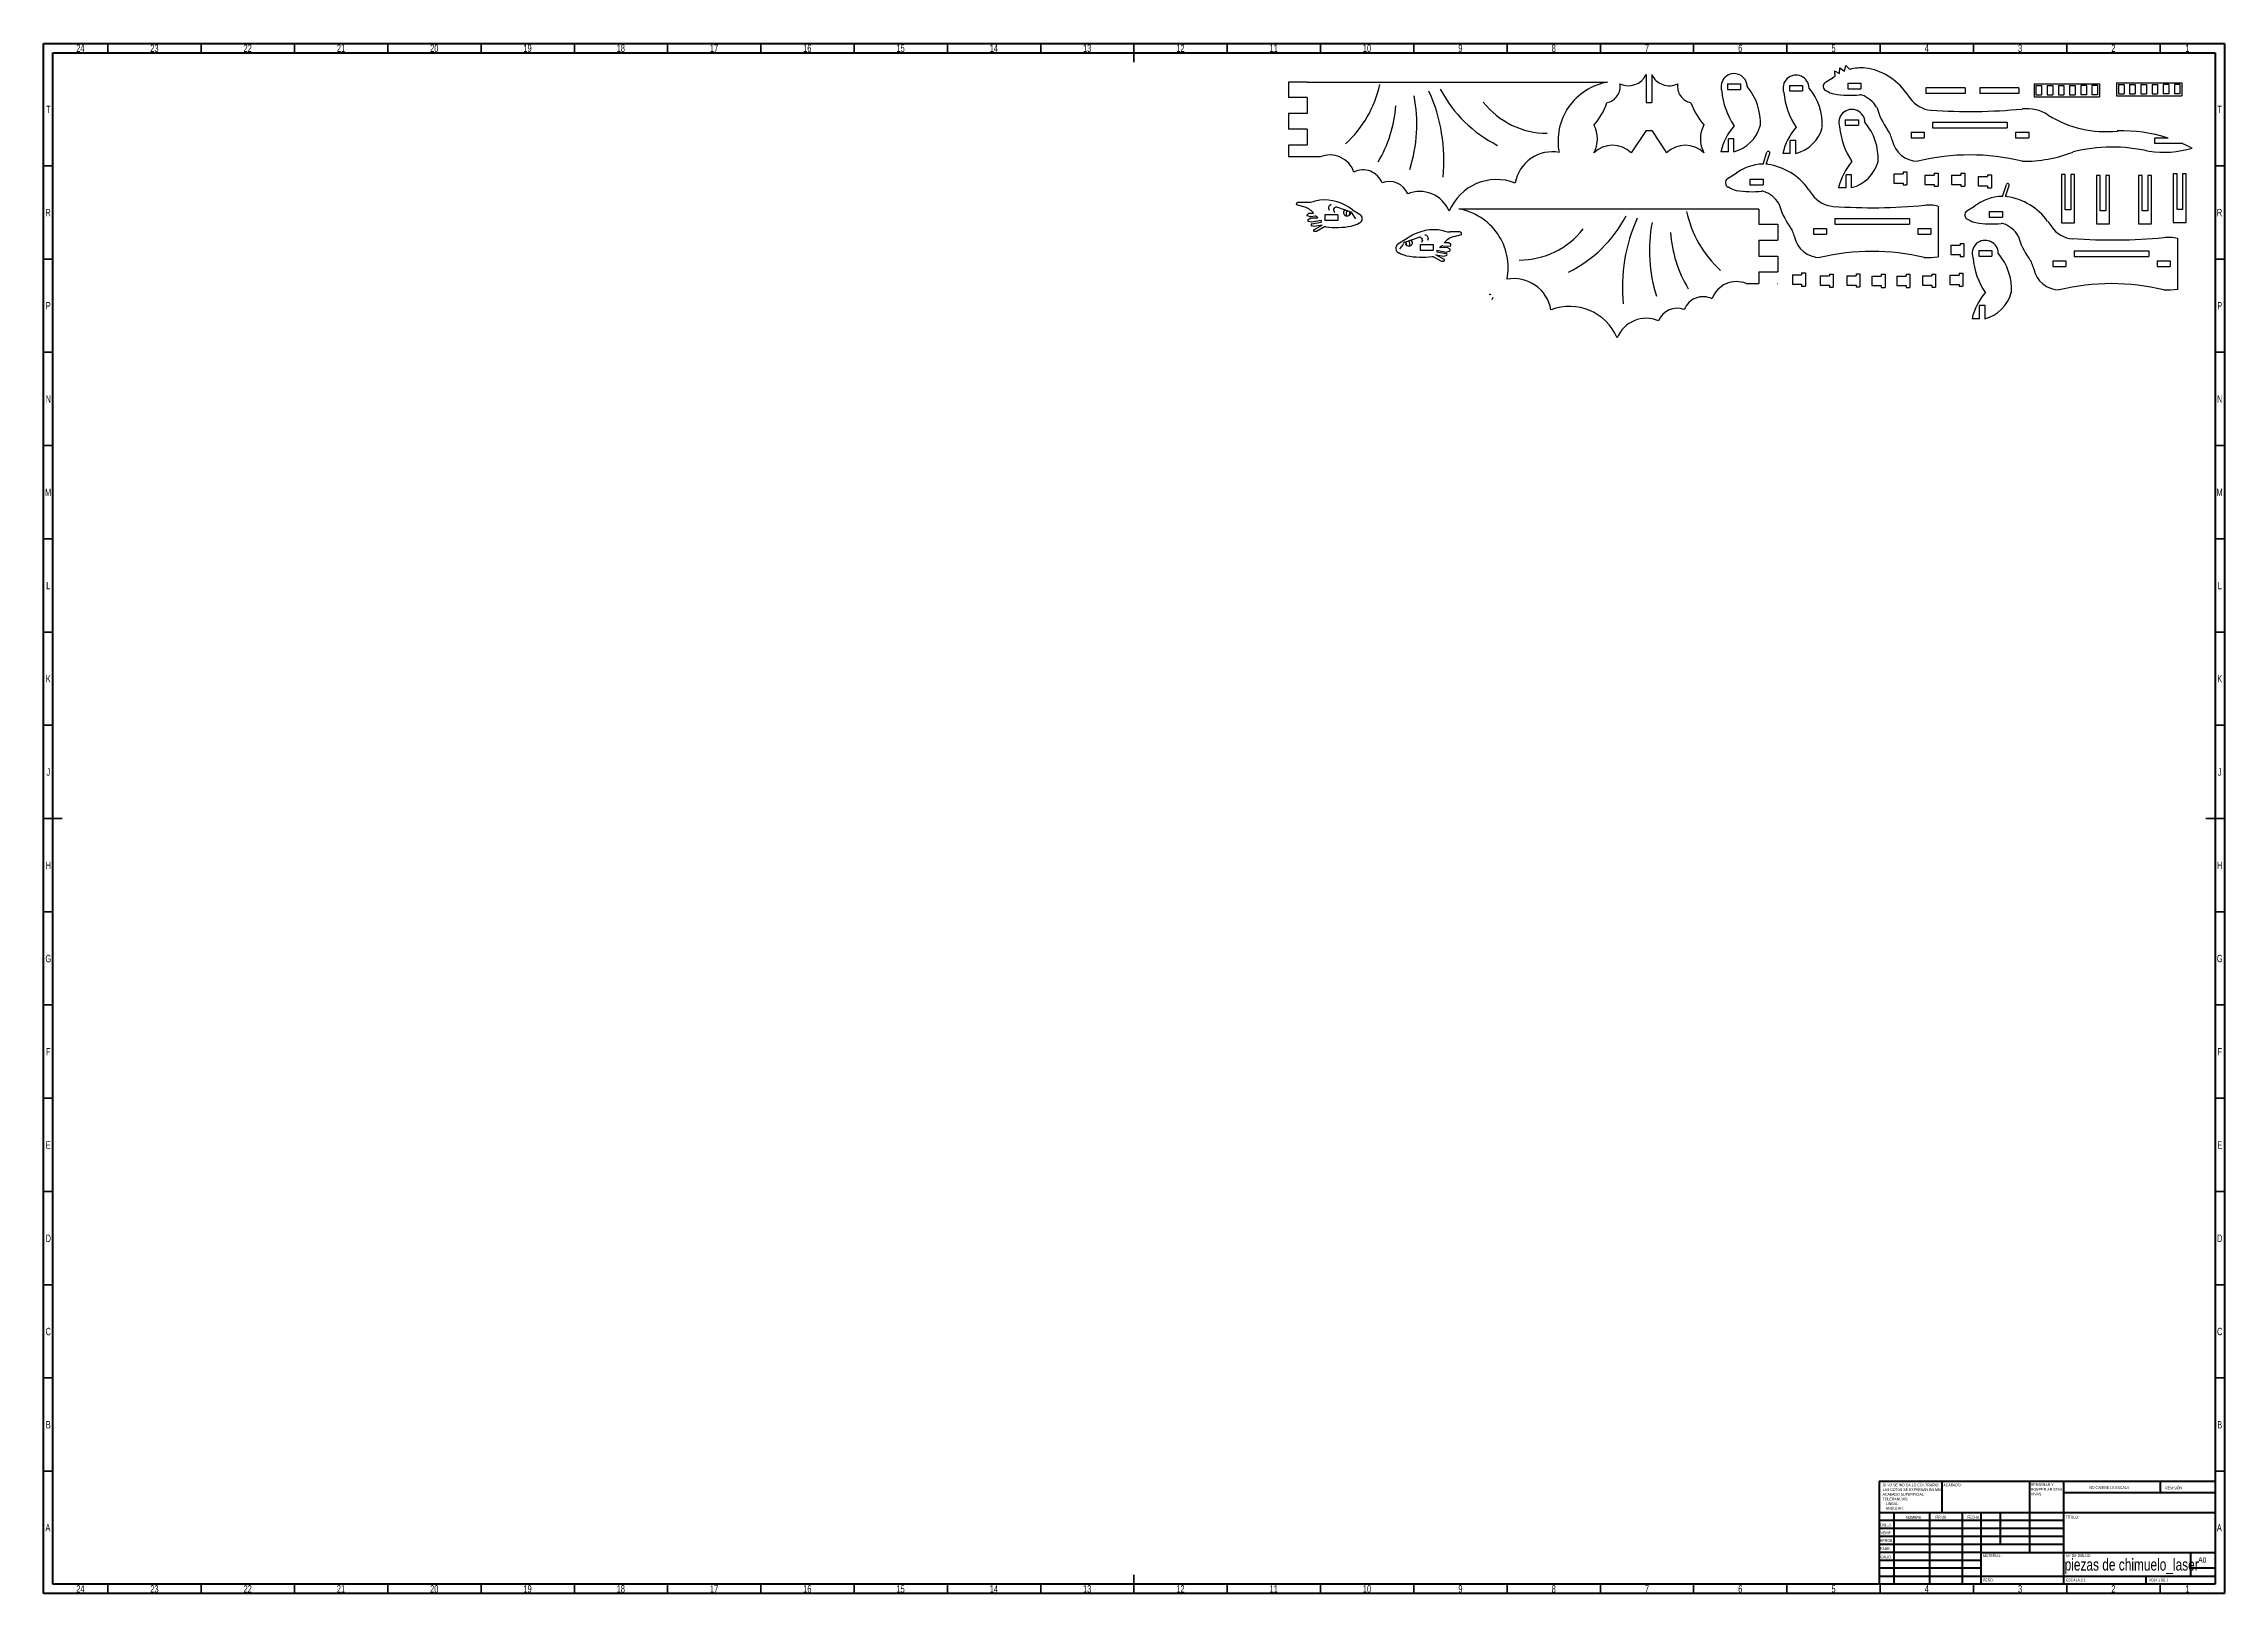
# Model space of a CAD drawing. Header units: millimetres. Extents: x 15 to 1184, y 5 to 836.
import ezdxf

# ---------------------------------------------------------------- set-up
doc = ezdxf.new("R2010")
doc.units = ezdxf.units.MM
doc.styles.add('SLDTEXTSTYLE0', font='TXT', dxfattribs={"width": 0.75})
doc.styles.add('SLDTEXTSTYLE1', font='TXT', dxfattribs={"width": 0.681818})

# ---------------------------------------------------------------- blocks, each defined once
blk = doc.blocks.new('SW_NOTE_0')
at = {"color": 0, "linetype": 'Continuous', "lineweight": 0, "char_height": 1.5, "attachment_point": 1, "style": 'SLDTEXTSTYLE0'}
for s, insert in [('SI NO SE INDICA LO CONTRARIO:', (0, 1.9)), ('ACABADO SUPERFICIAL:', (0, -3.1)), ('TOLERANCIAS:', (0, -5.6)), ('LAS COTAS SE EXPRESAN EN MM', (0, -0.6)), ('ANGULAR:', (1.7, -10.6)), ('LINEAL:', (1.7, -8.1))]:
    blk.add_mtext(s, dxfattribs=dict(at, insert=insert))
blk = doc.blocks.new('SW_NOTE_0_1')
at = {"color": 0, "linetype": 'Continuous', "lineweight": 0, "char_height": 1.5, "attachment_point": 1, "style": 'SLDTEXTSTYLE0'}
for s, insert in [('REBARBAR Y', (0, 1.9)), ('VIVAS', (0, -3.1)), ('ROMPER ARISTAS', (0, -0.6))]:
    blk.add_mtext(s, dxfattribs=dict(at, insert=insert))

msp = doc.modelspace()

# ---------------------------------------------------------------- linework, layer by layer
at = {"color": 7, "linetype": 'Continuous', "lineweight": 70}
for p, q in [((15, 5), (15, 836)), ((15, 836), (1184, 836)), ((20, 10), (20, 831)), ((20, 831), (1179, 831)), ((1179, 831), (1179, 10)), ((1184, 836), (1184, 5)), ((1184, 5), (15, 5)), ((1179, 10), (20, 10))]:
    msp.add_line(p, q, dxfattribs=at)
at = {"color": 7, "linetype": 'Continuous', "lineweight": 35}
for p, q in [((49.5, 831), (49.5, 836)), ((99.5, 831), (99.5, 836)), ((149.5, 831), (149.5, 836)), ((199.5, 831), (199.5, 836)), ((249.5, 831), (249.5, 836)), ((299.5, 831), (299.5, 836)), ((349.5, 831), (349.5, 836)), ((399.5, 831), (399.5, 836)), ((449.5, 831), (449.5, 836)), ((499.5, 831), (499.5, 836)), ((549.5, 831), (549.5, 836)), ((599.5, 836), (599.5, 826)), ((599.5, 831), (599.5, 836)), ((649.5, 831), (649.5, 836)), ((699.5, 831), (699.5, 836)), ((749.5, 831), (749.5, 836)), ((799.5, 831), (799.5, 836)), ((849.5, 831), (849.5, 836)), ((899.5, 831), (899.5, 836)), ((949.5, 831), (949.5, 836)), ((999.5, 831), (999.5, 836)), ((1049.5, 831), (1049.5, 836)), ((1099.5, 831), (1099.5, 836)), ((1149.5, 831), (1149.5, 836)), ((20, 770.5), (15, 770.5)), ((1179, 770.5), (1184, 770.5)), ((20, 720.5), (15, 720.5)), ((1179, 720.5), (1184, 720.5)), ((20, 670.5), (15, 670.5)), ((1179, 670.5), (1184, 670.5)), ((20, 620.5), (15, 620.5)), ((1179, 620.5), (1184, 620.5)), ((20, 570.5), (15, 570.5)), ((1179, 570.5), (1184, 570.5)), ((20, 520.5), (15, 520.5)), ((1179, 520.5), (1184, 520.5)), ((20, 470.5), (15, 470.5)), ((1179, 470.5), (1184, 470.5)), ((15, 420.5), (25, 420.5)), ((20, 420.5), (15, 420.5)), ((1184, 420.5), (1174, 420.5)), ((1179, 420.5), (1184, 420.5)), ((20, 370.5), (15, 370.5)), ((1179, 370.5), (1184, 370.5)), ((20, 320.5), (15, 320.5)), ((1179, 320.5), (1184, 320.5)), ((20, 270.5), (15, 270.5)), ((1179, 270.5), (1184, 270.5)), ((20, 220.5), (15, 220.5)), ((1179, 220.5), (1184, 220.5)), ((20, 170.5), (15, 170.5)), ((1179, 170.5), (1184, 170.5)), ((20, 120.5), (15, 120.5)), ((1179, 120.5), (1184, 120.5)), ((20, 70.5), (15, 70.5)), ((1179, 70.5), (1184, 70.5)), ((599.5, 5), (599.5, 15)), ((49.5, 10), (49.5, 5)), ((99.5, 10), (99.5, 5)), ((149.5, 10), (149.5, 5)), ((199.5, 10), (199.5, 5)), ((249.5, 10), (249.5, 5)), ((299.5, 10), (299.5, 5)), ((349.5, 10), (349.5, 5)), ((399.5, 10), (399.5, 5)), ((449.5, 10), (449.5, 5)), ((499.5, 10), (499.5, 5)), ((549.5, 10), (549.5, 5)), ((599.5, 10), (599.5, 5)), ((649.5, 10), (649.5, 5)), ((699.5, 10), (699.5, 5)), ((749.5, 10), (749.5, 5)), ((799.5, 10), (799.5, 5)), ((849.5, 10), (849.5, 5)), ((899.5, 10), (899.5, 5)), ((949.5, 10), (949.5, 5)), ((999.5, 10), (999.5, 5)), ((1049.5, 10), (1049.5, 5)), ((1099.5, 10), (1099.5, 5)), ((1149.5, 10), (1149.5, 5))]:
    msp.add_line(p, q, dxfattribs=at)
at = {"color": 7, "linetype": 'Continuous', "lineweight": 25}
for p, q in [((874, 819.4), (874, 804.4)), ((877, 819.4), (877, 804.4)), ((975, 821.4), (975.1, 818.4)), ((975, 821.4), (977.6, 820)), ((977.6, 820), (977.9, 823)), ((977.9, 823), (980.3, 821.3)), ((980.3, 821.3), (981, 824.2)), ((981, 824.2), (983.2, 822.2)), ((917.7, 814.4), (924.7, 814.4)), ((917.7, 814.4), (917.7, 811.4)), ((917.7, 811.4), (924.7, 811.4)), ((924.7, 814.4), (924.7, 811.4)), ((950.9, 813.6), (957.9, 813.6)), ((950.9, 813.6), (950.9, 810.6)), ((950.9, 810.6), (957.9, 810.6)), ((957.9, 813.6), (957.9, 810.6)), ((974.2, 817.7), (970.1, 815.2)), ((982.1, 814.8), (989.1, 814.8)), ((982.1, 814.8), (982.1, 811.8)), ((982.1, 811.8), (989.1, 811.8)), ((989.1, 814.8), (989.1, 811.8)), ((1013.3, 809.8), (1015.6, 806.6)), ((1045, 812.2), (1024, 812.2)), ((1024, 812.2), (1024, 809.2)), ((1045, 809.2), (1024, 809.2)), ((1045, 812.2), (1045, 809.2)), ((1073.9, 812.3), (1052.9, 812.3)), ((1052.9, 812.3), (1052.9, 809.3)), ((1073.9, 809.3), (1052.9, 809.3)), ((1073.9, 812.3), (1073.9, 809.3)), ((1082, 814.5), (1082, 807.5)), ((1082, 814.5), (1117, 814.5)), ((1082, 807.5), (1117, 807.5)), ((1083, 813.5), (1083, 808.5)), ((1083, 813.5), (1086, 813.5)), ((1083, 808.5), (1086, 808.5)), ((1086, 813.5), (1086, 808.5)), ((1089, 813.6), (1089, 808.5)), ((1089, 813.6), (1092, 813.6)), ((1089, 808.5), (1092, 808.5)), ((1092, 813.6), (1092, 808.5)), ((1095, 813.6), (1095, 808.5)), ((1095, 813.6), (1098, 813.6)), ((1095, 808.5), (1098, 808.5)), ((1098, 813.6), (1098, 808.5)), ((1101, 813.6), (1101, 808.5)), ((1101, 813.6), (1104, 813.6)), ((1101, 808.5), (1104, 808.5)), ((1104, 813.6), (1104, 808.5)), ((1110, 813.5), (1107, 813.5)), ((1107, 813.5), (1107, 808.5)), ((1110, 808.5), (1107, 808.5)), ((1110, 813.5), (1110, 808.5)), ((1113, 813.5), (1113, 808.5)), ((1116, 813.5), (1113, 813.5)), ((1116, 808.5), (1113, 808.5)), ((1116, 813.5), (1116, 808.5)), ((1117, 814.5), (1117, 807.5)), ((1126.2, 815), (1126.2, 808)), ((1126.2, 815), (1161.2, 815)), ((1126.2, 808), (1161.2, 808)), ((1127.2, 814), (1127.2, 809)), ((1127.2, 814), (1130.2, 814)), ((1127.2, 809), (1130.2, 809)), ((1130.2, 814), (1130.2, 809)), ((1133.2, 814.1), (1133.2, 809)), ((1133.2, 814.1), (1136.2, 814.1)), ((1133.2, 809), (1136.2, 809)), ((1136.2, 814.1), (1136.2, 809)), ((1139.2, 814.1), (1139.2, 809)), ((1139.2, 814.1), (1142.2, 814.1)), ((1139.2, 809), (1142.2, 809)), ((1142.2, 814.1), (1142.2, 809)), ((1145.2, 814.1), (1145.2, 809)), ((1145.2, 814.1), (1148.2, 814.1)), ((1145.2, 809), (1148.2, 809)), ((1148.2, 814.1), (1148.2, 809)), ((1154.2, 814), (1151.2, 814)), ((1151.2, 814), (1151.2, 809)), ((1154.2, 809), (1151.2, 809)), ((1154.2, 814), (1154.2, 809)), ((1157.2, 814), (1157.2, 809)), ((1160.2, 814), (1157.2, 814)), ((1160.2, 809), (1157.2, 809)), ((1160.2, 814), (1160.2, 809)), ((1161.2, 815), (1161.2, 808)), ((874, 804.4), (877, 804.4)), ((980.8, 795.2), (987.8, 795.2)), ((980.8, 795.2), (980.8, 792.2)), ((987.8, 795.2), (987.8, 792.2)), ((874, 789.4), (866, 777.4)), ((874, 789.4), (877, 789.4)), ((877, 789.4), (885, 777.4)), ((921.1, 784.9), (918.1, 784.9)), ((918.1, 777.9), (918.1, 784.9)), ((921.1, 777.9), (921.1, 784.9)), ((954.3, 784.1), (951.3, 784.1)), ((951.3, 777.1), (951.3, 784.1)), ((954.3, 777.1), (954.3, 784.1)), ((980.8, 792.2), (987.8, 792.2)), ((1016.1, 788.5), (1023.1, 788.5)), ((1016.1, 788.5), (1016.1, 785.5)), ((1016.1, 785.5), (1023.1, 785.5)), ((1023.1, 788.5), (1023.1, 785.5)), ((1027.6, 793.8), (1067.6, 793.8)), ((1027.6, 793.8), (1027.6, 790.8)), ((1027.6, 790.8), (1067.6, 790.8)), ((1067.6, 793.8), (1067.6, 790.8)), ((1072.1, 788.5), (1079.1, 788.5)), ((1072.1, 788.5), (1072.1, 785.5)), ((1072.1, 785.5), (1079.1, 785.5)), ((1079.1, 788.5), (1079.1, 785.5)), ((1146.7, 785.4), (1153.8, 785.4)), ((1146.7, 782.4), (1146.7, 785.4)), ((918.1, 777.9), (914.1, 777.9)), ((936.7, 771.3), (938.8, 777.8)), ((938.3, 771.3), (940.3, 777.3)), ((951.3, 777.1), (947.3, 777.1)), ((1161.7, 782.4), (1146.7, 782.4)), ((921.8, 766), (917.6, 763.5)), ((929.7, 763.3), (936.7, 763.3)), ((929.7, 763.3), (929.7, 760.3)), ((929.7, 760.3), (936.7, 760.3)), ((936.7, 763.3), (936.7, 760.3)), ((984.2, 765.7), (981.2, 765.7)), ((981.2, 758.7), (981.2, 765.7)), ((984.2, 758.7), (984.2, 765.7)), ((1006.8, 766.2), (1006.8, 761.2)), ((1006.8, 766.2), (1011.8, 766.2)), ((1006.8, 761.2), (1011.8, 761.2)), ((1011.8, 767.2), (1011.8, 766.2)), ((1011.8, 767.2), (1013.8, 767.2)), ((1011.8, 761.2), (1011.8, 760.2)), ((1011.8, 760.2), (1013.8, 760.2)), ((1013.8, 767.2), (1013.8, 760.2)), ((1023.5, 765.5), (1023.5, 760.5)), ((1023.5, 765.5), (1028.5, 765.5)), ((1023.5, 760.5), (1028.5, 760.5)), ((1028.5, 766.5), (1028.5, 765.5)), ((1028.5, 766.5), (1030.5, 766.5)), ((1028.5, 760.5), (1028.5, 759.5)), ((1030.5, 766.5), (1030.5, 759.5)), ((1037.8, 765.5), (1037.8, 760.5)), ((1037.8, 765.5), (1042.8, 765.5)), ((1037.8, 760.5), (1042.8, 760.5)), ((1042.8, 766.5), (1042.8, 765.5)), ((1042.8, 766.5), (1044.8, 766.5)), ((1042.8, 760.5), (1042.8, 759.5)), ((1044.8, 766.5), (1044.8, 759.5)), ((1052.1, 764.7), (1052.1, 759.7)), ((1052.1, 764.7), (1057.1, 764.7)), ((1057.1, 765.7), (1057.1, 764.7)), ((1057.1, 765.7), (1059.1, 765.7)), ((1059.1, 765.7), (1059.1, 758.7)), ((1065, 754), (1067.2, 760.5)), ((1066.6, 754), (1068.6, 760)), ((1098.7, 765.9), (1096.7, 765.9)), ((1096.7, 765.9), (1096.7, 739.9)), ((1098.7, 746.9), (1098.7, 765.9)), ((1101.7, 765.9), (1101.7, 746.9)), ((1103.7, 765.9), (1101.7, 765.9)), ((1103.7, 739.9), (1103.7, 765.9)), ((1117.4, 765.3), (1115.4, 765.3)), ((1115.4, 765.3), (1115.4, 739.3)), ((1117.4, 746.3), (1117.4, 765.3)), ((1120.4, 765.3), (1120.4, 746.3)), ((1122.4, 765.3), (1120.4, 765.3)), ((1122.4, 739.3), (1122.4, 765.3)), ((1139.9, 765.3), (1137.9, 765.3)), ((1137.9, 765.3), (1137.9, 739.3)), ((1139.9, 746.3), (1139.9, 765.3)), ((1142.9, 765.3), (1142.9, 746.3)), ((1144.9, 765.3), (1142.9, 765.3)), ((1144.9, 739.3), (1144.9, 765.3)), ((1158.6, 766.1), (1156.6, 766.1)), ((1156.6, 766.1), (1156.6, 740.1)), ((1158.6, 747.1), (1158.6, 766.1)), ((1161.6, 766.1), (1161.6, 747.1)), ((1163.6, 766.1), (1161.6, 766.1)), ((1163.6, 740.1), (1163.6, 766.1)), ((686.6, 749.5), (686.5, 749.7)), ((690.5, 748.5), (686.6, 749.5)), ((687.5, 750.9), (692.8, 750.9)), ((960.9, 758), (963.1, 755)), ((981.2, 758.7), (977.2, 758.7)), ((1028.5, 759.5), (1030.5, 759.5)), ((1030.5, 748.9), (1030.5, 721.5)), ((1042.8, 759.5), (1044.8, 759.5)), ((1050.1, 748.7), (1046, 746.2)), ((1052.1, 759.7), (1057.1, 759.7)), ((1057.1, 759.7), (1057.1, 758.7)), ((1057.1, 758.7), (1059.1, 758.7)), ((692.3, 744.1), (693.3, 745.1)), ((692.3, 743.6), (692.3, 744.1)), ((694.3, 743.2), (692.3, 743.6)), ((692.8, 741.6), (694.3, 742.6)), ((692.8, 740.7), (692.8, 741.6)), ((694.8, 740.2), (692.8, 740.7)), ((693.3, 745.1), (695.8, 745.1)), ((696.6, 743.5), (694.3, 743.2)), ((694.3, 742.6), (698.1, 742.5)), ((699.8, 741.2), (694.8, 740.2)), ((694.8, 739.3), (699.8, 740.2)), ((696, 738), (694.8, 738.3)), ((695.8, 745.1), (695.5, 745.4)), ((695.9, 736.2), (700.4, 738.6)), ((700.4, 738.6), (696, 738)), ((701.6, 737.7), (697.3, 735.3)), ((698.1, 742.5), (697.5, 743.2)), ((699.8, 741.2), (699.8, 740.2)), ((701.8, 744.1), (701.8, 741.1)), ((708.8, 744.1), (701.8, 744.1)), ((708.8, 741.1), (701.8, 741.1)), ((708.8, 744.1), (708.8, 741.1)), ((716.6, 746.9), (720.7, 744.3)), ((963.7, 736.8), (970.7, 736.8)), ((963.7, 736.8), (963.7, 733.8)), ((970.7, 736.8), (970.7, 733.8)), ((975.2, 742.2), (1015.2, 742.2)), ((975.2, 742.2), (975.2, 739.2)), ((975.2, 739.2), (1015.2, 739.2)), ((1015.2, 742.2), (1015.2, 739.2)), ((1019.7, 736.8), (1026.7, 736.8)), ((1019.7, 736.8), (1019.7, 733.8)), ((1026.7, 736.8), (1026.7, 733.8)), ((1058, 746), (1065, 746)), ((1058, 746), (1058, 743)), ((1058, 743), (1065, 743)), ((1065, 746), (1065, 743)), ((1089.3, 740.7), (1091.5, 737.7)), ((1096.7, 739.9), (1103.7, 739.9)), ((1101.7, 746.9), (1098.7, 746.9)), ((1115.4, 739.3), (1122.4, 739.3)), ((1120.4, 746.3), (1117.4, 746.3)), ((1137.9, 739.3), (1144.9, 739.3)), ((1142.9, 746.3), (1139.9, 746.3)), ((1156.6, 740.1), (1163.6, 740.1)), ((1161.6, 747.1), (1158.6, 747.1)), ((697.3, 735.3), (696.2, 735.3)), ((745, 730.9), (740.9, 728.4)), ((752.9, 728.2), (752.9, 725.2)), ((752.9, 728.2), (759.9, 728.2)), ((752.9, 725.2), (759.9, 725.2)), ((759.9, 728.2), (759.9, 725.2)), ((761.9, 725.3), (766.9, 724.2)), ((761.9, 725.3), (761.9, 724.2)), ((763.5, 726.5), (764.2, 727.3)), ((767.3, 726.7), (763.5, 726.5)), ((765.1, 727.6), (767.3, 727.3)), ((765.9, 729.2), (766.1, 729.5)), ((768.3, 729.2), (765.9, 729.2)), ((767.3, 727.3), (769.3, 727.6)), ((768.9, 725.7), (767.3, 726.7)), ((769.3, 728.2), (768.3, 729.2)), ((774.1, 735), (768.9, 735)), ((768.9, 724.8), (768.9, 725.7)), ((769.3, 727.6), (769.3, 728.2)), ((771.1, 732.5), (775.1, 733.6)), ((775.1, 733.6), (775.1, 733.8)), ((963.7, 733.8), (970.7, 733.8)), ((1019.7, 733.8), (1026.7, 733.8)), ((1037.4, 727.9), (1037.4, 722.9)), ((1037.4, 727.9), (1042.4, 727.9)), ((1042.4, 728.9), (1042.4, 727.9)), ((1042.4, 728.9), (1044.4, 728.9)), ((1044.4, 728.9), (1044.4, 721.9)), ((1052.3, 725), (1059.3, 725)), ((1052.3, 725), (1052.3, 722)), ((1059.3, 725), (1059.3, 722)), ((1103.5, 724.9), (1143.5, 724.9)), ((1103.5, 724.9), (1103.5, 721.9)), ((1143.5, 724.9), (1143.5, 721.9)), ((1158.8, 731.6), (1158.8, 704.2)), ((760, 721.7), (764.4, 719.4)), ((761.3, 722.7), (765.6, 722)), ((765.7, 720.3), (761.3, 722.7)), ((766.9, 723.3), (761.9, 724.2)), ((764.4, 719.4), (765.5, 719.4)), ((765.6, 722), (766.9, 722.4)), ((766.9, 724.2), (768.9, 724.8)), ((1037.4, 722.9), (1042.4, 722.9)), ((1042.4, 722.9), (1042.4, 721.9)), ((1042.4, 721.9), (1044.4, 721.9)), ((1052.3, 722), (1059.3, 722)), ((1092, 719.5), (1099, 719.5)), ((1092, 719.5), (1092, 716.5)), ((1092, 716.5), (1099, 716.5)), ((1099, 719.5), (1099, 716.5)), ((1103.5, 721.9), (1143.5, 721.9)), ((1148, 719.5), (1155, 719.5)), ((1148, 719.5), (1148, 716.5)), ((1148, 716.5), (1155, 716.5)), ((1155, 719.5), (1155, 716.5)), ((952.4, 712), (952.4, 707)), ((952.4, 712), (957.4, 712)), ((952.4, 707), (957.4, 707)), ((957.4, 713), (957.4, 712)), ((957.4, 713), (959.4, 713)), ((957.4, 707), (957.4, 706)), ((957.4, 706), (959.4, 706)), ((959.4, 713), (959.4, 706)), ((967.3, 711.4), (967.3, 706.4)), ((967.3, 711.4), (972.3, 711.4)), ((967.3, 706.4), (972.3, 706.4)), ((972.3, 712.4), (972.3, 711.4)), ((972.3, 712.4), (974.3, 712.4)), ((972.3, 706.4), (972.3, 705.4)), ((972.3, 705.4), (974.3, 705.4)), ((974.3, 712.4), (974.3, 705.4)), ((981.6, 711.5), (981.6, 706.5)), ((981.6, 711.5), (986.6, 711.5)), ((981.6, 706.5), (986.6, 706.5)), ((986.6, 712.5), (986.6, 711.5)), ((986.6, 712.5), (988.6, 712.5)), ((986.6, 706.5), (986.6, 705.5)), ((986.6, 705.5), (988.6, 705.5)), ((988.6, 712.5), (988.6, 705.5)), ((995.1, 711.3), (995.1, 706.3)), ((995.1, 711.3), (1000.1, 711.3)), ((995.1, 706.3), (1000.1, 706.3)), ((1000.1, 712.3), (1000.1, 711.3)), ((1000.1, 712.3), (1002.1, 712.3)), ((1000.1, 706.3), (1000.1, 705.3)), ((1000.1, 705.3), (1002.1, 705.3)), ((1002.1, 712.3), (1002.1, 705.3)), ((1008.4, 711.3), (1008.4, 706.3)), ((1008.4, 711.3), (1013.4, 711.3)), ((1008.4, 706.3), (1013.4, 706.3)), ((1013.4, 712.3), (1013.4, 711.3)), ((1013.4, 712.3), (1015.4, 712.3)), ((1013.4, 706.3), (1013.4, 705.3)), ((1013.4, 705.3), (1015.4, 705.3)), ((1015.4, 712.3), (1015.4, 705.3)), ((1022.2, 711.4), (1022.2, 706.4)), ((1022.2, 711.4), (1027.2, 711.4)), ((1022.2, 706.4), (1027.2, 706.4)), ((1027.2, 712.4), (1027.2, 711.4)), ((1027.2, 712.4), (1029.2, 712.4)), ((1027.2, 706.4), (1027.2, 705.4)), ((1027.2, 705.4), (1029.2, 705.4)), ((1029.2, 712.4), (1029.2, 705.4)), ((1036.8, 711.9), (1036.8, 706.9)), ((1036.8, 711.9), (1041.8, 711.9)), ((1036.8, 706.9), (1041.8, 706.9)), ((1041.8, 712.9), (1041.8, 711.9)), ((1041.8, 712.9), (1043.8, 712.9)), ((1041.8, 706.9), (1041.8, 705.9)), ((1041.8, 705.9), (1043.8, 705.9)), ((1043.8, 712.9), (1043.8, 705.9)), ((1055.7, 695.5), (1052.7, 695.5)), ((1052.7, 688.5), (1052.7, 695.5)), ((1055.7, 688.5), (1055.7, 695.5)), ((1052.7, 688.5), (1048.7, 688.5))]:
    msp.add_line(p, q, dxfattribs=at)
at = {"color": 7, "linetype": 'Continuous'}
for p, q in [((682.3, 815.3), (682.3, 807.1)), ((692.4, 815.3), (682.3, 815.3)), ((692.4, 807.1), (682.3, 807.1)), ((692.4, 815.3), (853.3, 815.3)), ((692.4, 807.1), (692.4, 798.6)), ((692.4, 798.6), (682.3, 798.6)), ((682.3, 798.6), (682.3, 790.1)), ((692.4, 790.1), (682.3, 790.1)), ((692.4, 790.1), (692.4, 781.6)), ((692.4, 781.6), (682.3, 781.6)), ((682.3, 781.6), (682.3, 775.3)), ((692.4, 775.3), (682.3, 775.3)), ((699.3, 775.3), (692.4, 775.3)), ((707.3, 748.2), (706.8, 747.8)), ((715.9, 745.6), (708.2, 748.3)), ((703.7, 747.8), (704.2, 746.6)), ((706.5, 746.6), (706.9, 745.4)), ((716.9, 744.2), (716.5, 745)), ((718.5, 742.1), (716.9, 744.2)), ((934.5, 747.3), (773.6, 747.3)), ((934.5, 747.3), (934.5, 739.2)), ((934.5, 739.2), (944.6, 739.2)), ((944.6, 739.2), (944.6, 730.6)), ((742, 726), (743.7, 728.1)), ((743.7, 728.1), (744, 728.9)), ((744.6, 729.5), (752.3, 732.3)), ((753.3, 732.1), (753.8, 731.7)), ((754.1, 730.6), (753.6, 729.4)), ((757.2, 731.6), (756.8, 730.4)), ((934.5, 730.6), (934.5, 722.1)), ((934.5, 730.6), (944.6, 730.6)), ((934.5, 722.1), (944.6, 722.1)), ((934.5, 713.6), (934.5, 707.3)), ((934.5, 713.6), (944.6, 713.6)), ((944.6, 722.1), (944.6, 713.6)), ((927.6, 707.3), (934.5, 707.3)), ((944.5, 707.3), (944.6, 707.3)), ((944.5, 707.3), (944.6, 707.3)), ((944.6, 707.3), (944.6, 707.3)), ((791.8, 699.8), (791.3, 698.6))]:
    msp.add_line(p, q, dxfattribs=at)
at = {"color": 7, "linetype": 'Continuous', "lineweight": 50}
for p, q in [((999, 65.2), (1179, 65.2)), ((999, 65.2), (999, 10)), ((1032.8, 48.2), (1032.8, 65.2)), ((1079.6, 65.2), (1079.6, 27)), ((1097.8, 65.2), (1097.8, 10)), ((1179, 58.9), (1097.8, 58.9)), ((1149.8, 58.9), (1149.8, 65.2)), ((1179, 48.2), (999, 48.2)), ((1006.8, 48.2), (1006.8, 10)), ((1026, 48.2), (1026, 10)), ((1043.4, 48.2), (1043.4, 10)), ((1053.6, 10), (1053.6, 48.2)), ((1064, 31.2), (1064, 48.2)), ((1097.8, 44), (999, 44)), ((1097.8, 39.8), (999, 39.8)), ((1097.8, 35.5), (999, 35.5)), ((1097.8, 31.2), (999, 31.2)), ((1053.6, 27), (999, 27)), ((1053.6, 27), (1179, 27)), ((1166, 14.2), (1166, 27)), ((1053.6, 22.7), (999, 22.7)), ((1053.6, 18.5), (999, 18.5)), ((999, 14.2), (1179, 14.2)), ((1142, 10), (1142, 14.2)), ((1179, 18.5), (1166, 18.5))]:
    msp.add_line(p, q, dxfattribs=at)
at = {"color": 7, "linetype": 'Continuous', "lineweight": 25}
for centre, radius, start, end in [((864.5, 823.9), 10.5, 244.6538, 334.6538), ((886.5, 823.9), 10.5, 205.3462, 295.3462), ((921.2, 812.9), 7, 0, 199.4712), ((954.4, 812.1), 7, 0, 199.4712), ((989.6, 798), 25, 125.491, 128.0752), ((989.6, 798), 25, 85.3519, 104.8521), ((987.2, 791.2), 32, 35.408, 82.0885), ((851.5, 812.9), 8.63, 280.008, 10.008), ((899.5, 812.9), 8.63, 169.992, 259.992), ((954.4, 814.2), 40, 185.1423, 213.8001), ((905.3, 793.6), 30, 356.7852, 40.0847), ((987.7, 813.3), 40, 185.1423, 213.8001), ((938.5, 792.8), 30, 356.7852, 40.0847), ((971.4, 813), 2.5, 121.8157, 248.0376), ((969.5, 808.4), 2.5, 60.5281, 68.0376), ((978.9, 825), 16.5, 240.5281, 255.79), ((983.2, 858.7), 50.4, 260.4122, 276.0185), ((988.8, 806), 2.5, 69.8413, 96.0185), ((984.2, 793.7), 15.7, 31.373, 69.8413), ((1027.8, 815.3), 15, 215.5098, 266.0092), ((820.6, 815.2), 34.2, 318.0349, 341.4522), ((930.5, 815.2), 34.2, 198.5478, 221.9651), ((984.3, 793.7), 7, 0, 199.4712), ((1036.7, 813.3), 40.7, 196.3185, 215.3256), ((1047.6, 1099.6), 300, 266.0092, 275.3554), ((1078.2, 780.3), 20.8, 56.7987, 97.212), ((1120.5, 847), 58.2, 237.9574, 276.0534), ((832.1, 784.9), 15.8, 331.6808, 28.3192), ((918.9, 784.9), 15.8, 151.6808, 208.3192), ((945.5, 770.7), 32.3, 138.9215, 167.089), ((915.9, 797.3), 20, 284.9095, 344.5538), ((978.8, 769.9), 32.3, 138.9215, 167.089), ((949.2, 796.4), 20, 284.9095, 344.5538), ((1017.6, 795), 40, 185.1423, 213.8001), ((968.4, 774.4), 30, 356.7852, 40.0847), ((991.2, 781.1), 15, 11.7246, 35.3256), ((1019.6, 787), 14, 191.7246, 270), ((1129.3, 709.6), 79.6, 72.0681, 91.9457), ((856, 767.4), 14.1, 45, 135), ((895, 767.4), 14.1, 45, 135), ((939.6, 777.5), 0.77, 341.268, 161.268), ((1008.7, 751.5), 32.3, 138.9215, 167.089), ((979.1, 778.1), 20, 284.9095, 344.5538), ((1047.6, 656.3), 120, 76.5066, 103.4934), ((1076.6, 845.4), 72.5, 269.2633, 291.2284), ((1123.8, 693.8), 86.7, 76.837, 104.043), ((1151.2, 830.4), 52.7, 261.7352, 287.0623), ((1129.3, 709.6), 79.6, 62.0651, 66.0277), ((919, 761.4), 2.5, 121.8157, 248.0376), ((937.2, 746.4), 25, 91.1762, 128.0752), ((937.2, 746.4), 25, 85.3484, 87.4634), ((934.8, 739.5), 32, 35.276, 82.0857), ((1067.9, 760.2), 0.77, 341.268, 161.268), ((687.5, 749.9), 1, 90, 190.1587), ((688, 738.8), 10, 41.5201, 75.4608), ((692.8, 760.9), 10, 270, 285.6308), ((704.1, 720.4), 32, 98.8548, 105.6308), ((701.2, 727.2), 25, 51.9248, 94.6481), ((917.1, 756.7), 2.5, 60.5281, 68.0376), ((926.4, 773.3), 16.5, 240.5281, 255.79), ((930.8, 807), 50.4, 260.4122, 276.0185), ((936.3, 754.4), 2.5, 69.8413, 96.0185), ((931.8, 742), 15.7, 31.8775, 69.8413), ((984.3, 761.6), 40.8, 196.1405, 215.3065), ((975.3, 763.7), 15, 215.3228, 266.0152), ((995.2, 1048), 300, 266.0152, 275.3554), ((1025.8, 728.6), 20.8, 77.0034, 97.3303), ((1065.5, 729.1), 25, 91.1762, 128.0752), ((1065.5, 729.1), 25, 85.3484, 87.4634), ((1063.1, 722.2), 32, 35.276, 82.0857), ((694.9, 738.8), 0.5, 100.1587, 255.4608), ((696.7, 742.5), 1, 42.4148, 97.9338), ((702, 735.2), 2.5, 83.9815, 98.4466), ((707.6, 787.8), 50.4, 263.9815, 279.5878), ((711.9, 754.1), 16.5, 284.21, 299.4719), ((721.3, 737.5), 2.5, 111.9624, 119.4719), ((719.4, 742.2), 2.5, 291.9624, 58.1843), ((938.8, 729.4), 15, 11.7176, 35.3065), ((1047.3, 744.1), 2.5, 121.8157, 248.0376), ((1045.4, 739.4), 2.5, 60.5281, 68.0376), ((1054.8, 756), 16.5, 240.5281, 255.79), ((1059.1, 789.7), 50.4, 260.4122, 276.0185), ((1064.7, 737.1), 2.5, 69.8413, 96.0185), ((1060.2, 724.7), 15.7, 31.8775, 69.8413), ((1103.7, 746.3), 15, 215.3228, 266.0152), ((696.2, 735.8), 0.5, 118.5365, 270), ((742.3, 726.2), 2.5, 121.8157, 248.0376), ((760.5, 711.2), 25, 85.3519, 128.0752), ((757.6, 704.5), 32, 74.3692, 81.1452), ((764.9, 726.6), 1, 82.0662, 137.5852), ((773.6, 722.9), 10, 104.5392, 138.4799), ((768.9, 745), 10, 254.3692, 270), ((774.1, 734), 1, 349.8413, 90), ((967.2, 735.3), 14, 191.7176, 270), ((1055.8, 723.5), 7, 0, 199.4712), ((1112.6, 744.3), 40.8, 196.1405, 215.3065), ((1123.5, 1030.7), 300, 266.0152, 275.3554), ((1154.2, 711.3), 20.8, 77.0034, 97.3303), ((740.4, 721.6), 2.5, 60.5281, 68.0376), ((749.7, 738.2), 16.5, 240.5281, 255.79), ((754.1, 771.9), 50.4, 260.4122, 276.0185), ((759.6, 719.2), 2.5, 81.5534, 96.0185), ((765.5, 719.9), 0.5, 270, 61.4635), ((766.8, 722.9), 0.5, 284.5392, 79.8413), ((995.2, 604.6), 120, 76.5066, 103.4934), ((1024.1, 793.8), 72.5, 269.2291, 275.0289), ((1089.1, 724.7), 40, 185.1423, 213.8001), ((1039.9, 704.1), 30, 356.7852, 40.0847), ((1067.1, 712.1), 15, 11.7176, 35.3065), ((1095.5, 718), 14, 191.7176, 270), ((1080.2, 681.2), 32.3, 138.9215, 167.089), ((1050.5, 707.8), 20, 284.9095, 344.5538), ((1123.5, 587.3), 120, 76.5066, 103.4934), ((1152.5, 776.5), 72.5, 269.2291, 275.0289)]:
    msp.add_arc(centre, radius, start, end, dxfattribs=at)
at = {"color": 7, "linetype": 'Continuous'}
for centre, radius, start, end in [((672.2, 826.9), 60.4, 312.4174, 347.6823), ((669.4, 793), 81.7, 342.552, 10.5988), ((675.6, 773.4), 90, 354.2733, 24.3358), ((825.9, 844.3), 70.3, 207.6926, 243.3864), ((858.8, 783.8), 32, 99.9042, 190.9562), ((671.6, 807.6), 68.4, 329.1437, 355.8875), ((821.1, 831.5), 43.6, 217.9824, 269.9015), ((704.5, 762.6), 13.7, 19.3619, 112.482), ((823.8, 757.8), 20.2, 79.7397, 170.0452), ((722.3, 757.4), 10.9, 21.3176, 116.6487), ((736.3, 751.4), 10.7, 21.9973, 111.0498), ((793.9, 735.4), 27.7, 68.9206, 156.9464), ((706, 747.6), 2.31, 130.8169, 174.932), ((705.1, 748.5), 1, 70.3798, 128.8859), ((707.9, 747.4), 1, 70.3798, 128.8859), ((752.8, 739.9), 16.8, 22.1181, 113.0593), ((707.4, 747), 1, 128.8859, 201.8014), ((713, 745.3), 1.28, 85.2499, 188.9522), ((713.8, 745.7), 2.12, 198.8614, 337.9284), ((715.7, 744.7), 2.56, 139.999, 204.9095), ((713.1, 745.1), 2.11, 323.5197, 21.3888), ((714.9, 745.1), 0.871, 6.521, 54.2366), ((715.3, 745.1), 0.5, 337.9284, 6.521), ((715.6, 744.7), 1, 21.8014, 70.3798), ((768.1, 715.8), 32, 349.0438, 80.0958), ((805.9, 763.5), 43.6, 270.0985, 322.0176), ((801, 776.3), 70.3, 296.6136, 332.3074), ((951.3, 705.4), 90, 155.6642, 185.7267), ((957.5, 725), 81.7, 169.4012, 197.448), ((954.7, 758.9), 60.4, 192.3177, 227.5826), ((744.9, 728.6), 1, 109.6202, 158.1986), ((746.8, 729.6), 2.12, 202.0716, 341.1386), ((747.4, 729.1), 2.11, 158.6112, 216.4803), ((744.8, 728.6), 2.56, 335.0905, 40.001), ((747.5, 729.2), 1.28, 351.0478, 94.7501), ((752.6, 731.3), 1, 51.1141, 109.6202), ((753.1, 730.9), 1, 338.1986, 51.1141), ((755.8, 732.3), 1, 51.1141, 109.6202), ((754.9, 731.4), 2.31, 5.068, 49.1831), ((955.3, 739.6), 68.4, 184.1125, 210.8563), ((790.3, 700.5), 1, 51.1141, 109.6202), ((803.1, 689.8), 20.2, 9.9548, 100.2603), ((922.4, 694.7), 13.7, 67.518, 160.6381), ((833, 667.4), 27.7, 23.0536, 111.0794), ((890.6, 683.4), 10.7, 68.9502, 158.0027), ((904.6, 689.4), 10.9, 63.3513, 158.6824), ((874.1, 671.9), 16.8, 66.9407, 157.8819)]:
    msp.add_arc(centre, radius, start, end, dxfattribs=at)

# ---------------------------------------------------------------- block references
at = {"color": 7, "linetype": 'Continuous', "lineweight": 0}
for name, p in [('SW_NOTE_0', (1000.8, 62)), ('SW_NOTE_0_1', (1080.3, 62.1))]:
    msp.add_blockref(name, p, dxfattribs=at)

# ---------------------------------------------------------------- texts
for s, insert, char_height, attachment_point, style in [('24', (34.7, 835.5), 3.97, 2, 'SLDTEXTSTYLE0'), ('23', (74.4, 835.5), 3.97, 2, 'SLDTEXTSTYLE0'), ('22', (124.4, 835.5), 3.97, 2, 'SLDTEXTSTYLE0'), ('21', (174.4, 835.5), 3.97, 2, 'SLDTEXTSTYLE0'), ('20', (224.4, 835.5), 3.97, 2, 'SLDTEXTSTYLE0'), ('19', (274.4, 835.5), 3.97, 2, 'SLDTEXTSTYLE0'), ('18', (324.4, 835.5), 3.97, 2, 'SLDTEXTSTYLE0'), ('17', (374.4, 835.5), 3.97, 2, 'SLDTEXTSTYLE0'), ('16', (424.4, 835.5), 3.97, 2, 'SLDTEXTSTYLE0'), ('15', (474.4, 835.5), 3.97, 2, 'SLDTEXTSTYLE0'), ('14', (524.4, 835.5), 3.97, 2, 'SLDTEXTSTYLE0'), ('13', (574.4, 835.5), 3.97, 2, 'SLDTEXTSTYLE0'), ('12', (624.4, 835.5), 3.97, 2, 'SLDTEXTSTYLE0'), ('11', (674.4, 835.5), 3.97, 2, 'SLDTEXTSTYLE0'), ('10', (724.4, 835.5), 3.97, 2, 'SLDTEXTSTYLE0'), ('9', (774.5, 835.5), 3.97, 2, 'SLDTEXTSTYLE0'), ('8', (824.5, 835.5), 3.97, 2, 'SLDTEXTSTYLE0'), ('7', (874.5, 835.5), 3.97, 2, 'SLDTEXTSTYLE0'), ('6', (924.5, 835.5), 3.97, 2, 'SLDTEXTSTYLE0'), ('5', (974.5, 835.5), 3.97, 2, 'SLDTEXTSTYLE0'), ('4', (1024.5, 835.5), 3.97, 2, 'SLDTEXTSTYLE0'), ('3', (1074.5, 835.5), 3.97, 2, 'SLDTEXTSTYLE0'), ('2', (1124.5, 835.5), 3.97, 2, 'SLDTEXTSTYLE0'), ('1', (1164.2, 835.5), 3.97, 2, 'SLDTEXTSTYLE0'), ('T', (17.5, 802.7), 3.97, 2, 'SLDTEXTSTYLE0'), ('T', (1181.5, 802.7), 3.97, 2, 'SLDTEXTSTYLE0'), ('R', (17.4, 747.4), 3.97, 2, 'SLDTEXTSTYLE0'), ('R', (1181.4, 747.4), 3.97, 2, 'SLDTEXTSTYLE0'), ('P', (17.5, 697.4), 3.97, 2, 'SLDTEXTSTYLE0'), ('P', (1181.5, 697.4), 3.97, 2, 'SLDTEXTSTYLE0'), ('N', (17.5, 647.4), 3.97, 2, 'SLDTEXTSTYLE0'), ('N', (1181.5, 647.4), 3.97, 2, 'SLDTEXTSTYLE0'), ('M', (17.4, 597.4), 3.97, 2, 'SLDTEXTSTYLE0'), ('M', (1181.4, 597.4), 3.97, 2, 'SLDTEXTSTYLE0'), ('L', (17.5, 547.4), 3.97, 2, 'SLDTEXTSTYLE0'), ('L', (1181.5, 547.4), 3.97, 2, 'SLDTEXTSTYLE0'), ('K', (17.5, 497.4), 3.97, 2, 'SLDTEXTSTYLE0'), ('K', (1181.5, 497.4), 3.97, 2, 'SLDTEXTSTYLE0'), ('J', (17.5, 447.4), 3.97, 2, 'SLDTEXTSTYLE0'), ('J', (1181.5, 447.4), 3.97, 2, 'SLDTEXTSTYLE0'), ('H', (17.5, 397.4), 3.97, 2, 'SLDTEXTSTYLE0'), ('H', (1181.5, 397.4), 3.97, 2, 'SLDTEXTSTYLE0'), ('G', (17.5, 347.4), 3.97, 2, 'SLDTEXTSTYLE0'), ('G', (1181.5, 347.4), 3.97, 2, 'SLDTEXTSTYLE0'), ('F', (17.5, 297.4), 3.97, 2, 'SLDTEXTSTYLE0'), ('F', (1181.5, 297.4), 3.97, 2, 'SLDTEXTSTYLE0'), ('E', (17.5, 247.4), 3.97, 2, 'SLDTEXTSTYLE0'), ('E', (1181.5, 247.4), 3.97, 2, 'SLDTEXTSTYLE0'), ('D', (17.5, 197.4), 3.97, 2, 'SLDTEXTSTYLE0'), ('D', (1181.5, 197.4), 3.97, 2, 'SLDTEXTSTYLE0'), ('C', (17.5, 147.4), 3.97, 2, 'SLDTEXTSTYLE0'), ('C', (1181.5, 147.4), 3.97, 2, 'SLDTEXTSTYLE0'), ('B', (17.5, 97.4), 3.97, 2, 'SLDTEXTSTYLE0'), ('B', (1181.5, 97.4), 3.97, 2, 'SLDTEXTSTYLE0'), ('ACABADO:', (1033.4, 63.9), 1.5, 1, 'SLDTEXTSTYLE0'), ('NO CAMBIE LA ESCALA', (1111.6, 62.5), 1.5, 1, 'SLDTEXTSTYLE0'), ('REVISIÓN', (1152.3, 62.3), 1.5, 1, 'SLDTEXTSTYLE0'), ('TÍTULO:', (1098.9, 46.6), 1.5, 1, 'SLDTEXTSTYLE0'), ('A', (17.3, 42.2), 3.97, 2, 'SLDTEXTSTYLE0'), ('DIBUJ.', (999.6, 42.4), 1.5, 1, 'SLDTEXTSTYLE0'), ('VERIF.', (999.7, 38.2), 1.5, 1, 'SLDTEXTSTYLE0'), ('NOMBRE', (1013.3, 46.5), 1.5, 1, 'SLDTEXTSTYLE0'), ('FIRMA', (1029, 46.6), 1.5, 1, 'SLDTEXTSTYLE0'), ('FECHA', (1046.2, 46.6), 1.5, 1, 'SLDTEXTSTYLE0'), ('A', (1181.3, 42.2), 3.97, 2, 'SLDTEXTSTYLE0'), ('APROB.', (999.4, 34.1), 1.5, 1, 'SLDTEXTSTYLE0'), ('FABR.', (999.5, 29.7), 1.5, 1, 'SLDTEXTSTYLE0'), ('CALID.', (999.7, 25.3), 1.5, 1, 'SLDTEXTSTYLE0'), ('MATERIAL:', (1054.6, 26), 1.5, 1, 'SLDTEXTSTYLE0'), ('piezas de chimuelo_laser', (1134.3, 23.6), 6.35, 2, 'SLDTEXTSTYLE0'), ('N.º DE DIBUJO', (1099.1, 26), 1.5, 1, 'SLDTEXTSTYLE0'), ('A0', (1169.9, 24.4), 2.91, 1, 'SLDTEXTSTYLE0'), ('PESO:', (1054.6, 12.9), 1.5, 1, 'SLDTEXTSTYLE0'), ('ESCALA:2:1', (1099.1, 12.9), 1.5, 1, 'SLDTEXTSTYLE0'), ('HOJA 1 DE 1', (1143.5, 12.9), 1.5, 1, 'SLDTEXTSTYLE1'), ('24', (34.7, 9.4), 3.97, 2, 'SLDTEXTSTYLE0'), ('23', (74.4, 9.4), 3.97, 2, 'SLDTEXTSTYLE0'), ('22', (124.4, 9.4), 3.97, 2, 'SLDTEXTSTYLE0'), ('21', (174.4, 9.4), 3.97, 2, 'SLDTEXTSTYLE0'), ('20', (224.4, 9.4), 3.97, 2, 'SLDTEXTSTYLE0'), ('19', (274.4, 9.4), 3.97, 2, 'SLDTEXTSTYLE0'), ('18', (324.4, 9.4), 3.97, 2, 'SLDTEXTSTYLE0'), ('17', (374.4, 9.4), 3.97, 2, 'SLDTEXTSTYLE0'), ('16', (424.4, 9.4), 3.97, 2, 'SLDTEXTSTYLE0'), ('15', (474.4, 9.4), 3.97, 2, 'SLDTEXTSTYLE0'), ('14', (524.4, 9.4), 3.97, 2, 'SLDTEXTSTYLE0'), ('13', (574.4, 9.4), 3.97, 2, 'SLDTEXTSTYLE0'), ('12', (624.4, 9.4), 3.97, 2, 'SLDTEXTSTYLE0'), ('11', (674.4, 9.4), 3.97, 2, 'SLDTEXTSTYLE0'), ('10', (724.4, 9.4), 3.97, 2, 'SLDTEXTSTYLE0'), ('9', (774.5, 9.4), 3.97, 2, 'SLDTEXTSTYLE0'), ('8', (824.5, 9.4), 3.97, 2, 'SLDTEXTSTYLE0'), ('7', (874.5, 9.4), 3.97, 2, 'SLDTEXTSTYLE0'), ('6', (924.5, 9.4), 3.97, 2, 'SLDTEXTSTYLE0'), ('5', (974.5, 9.4), 3.97, 2, 'SLDTEXTSTYLE0'), ('4', (1024.5, 9.4), 3.97, 2, 'SLDTEXTSTYLE0'), ('3', (1074.5, 9.4), 3.97, 2, 'SLDTEXTSTYLE0'), ('2', (1124.5, 9.4), 3.97, 2, 'SLDTEXTSTYLE0'), ('1', (1164.2, 9.4), 3.97, 2, 'SLDTEXTSTYLE0')]:
    msp.add_mtext(s, dxfattribs=dict(at, insert=insert, char_height=char_height, attachment_point=attachment_point, style=style))

doc.saveas('drawing.dxf')
